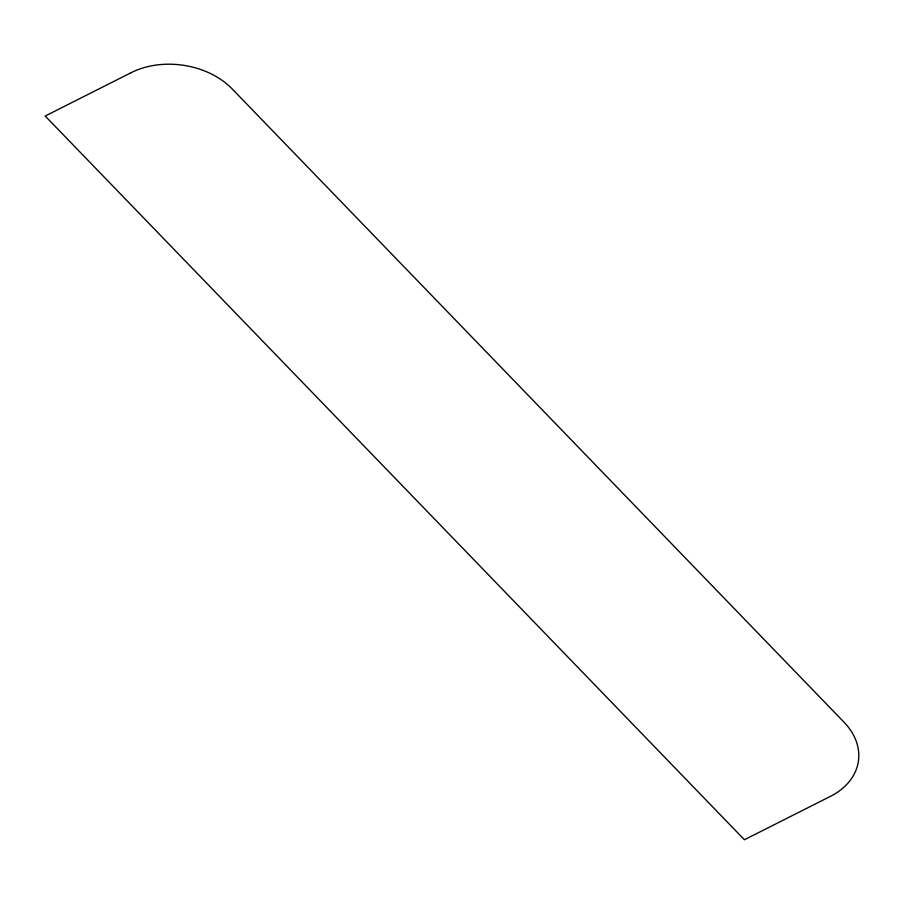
<?xml version="1.0" encoding="UTF-8"?>
<svg xmlns="http://www.w3.org/2000/svg" width="904" height="904" viewBox="0 0 904 904"><rect width="100%" height="100%" fill="white"/><g stroke="black" fill="none" stroke-linecap="round" stroke-linejoin="round"><path stroke-width="1.36" d="M131.193 72.648L45.2 116.028L744.41 839.748L830.414 796.367A72.388 53.279 7.7 0 0 844.042 722.217L232.226 88.965A72.388 53.279 7.7 0 0 131.193 72.648"/></g></svg>
